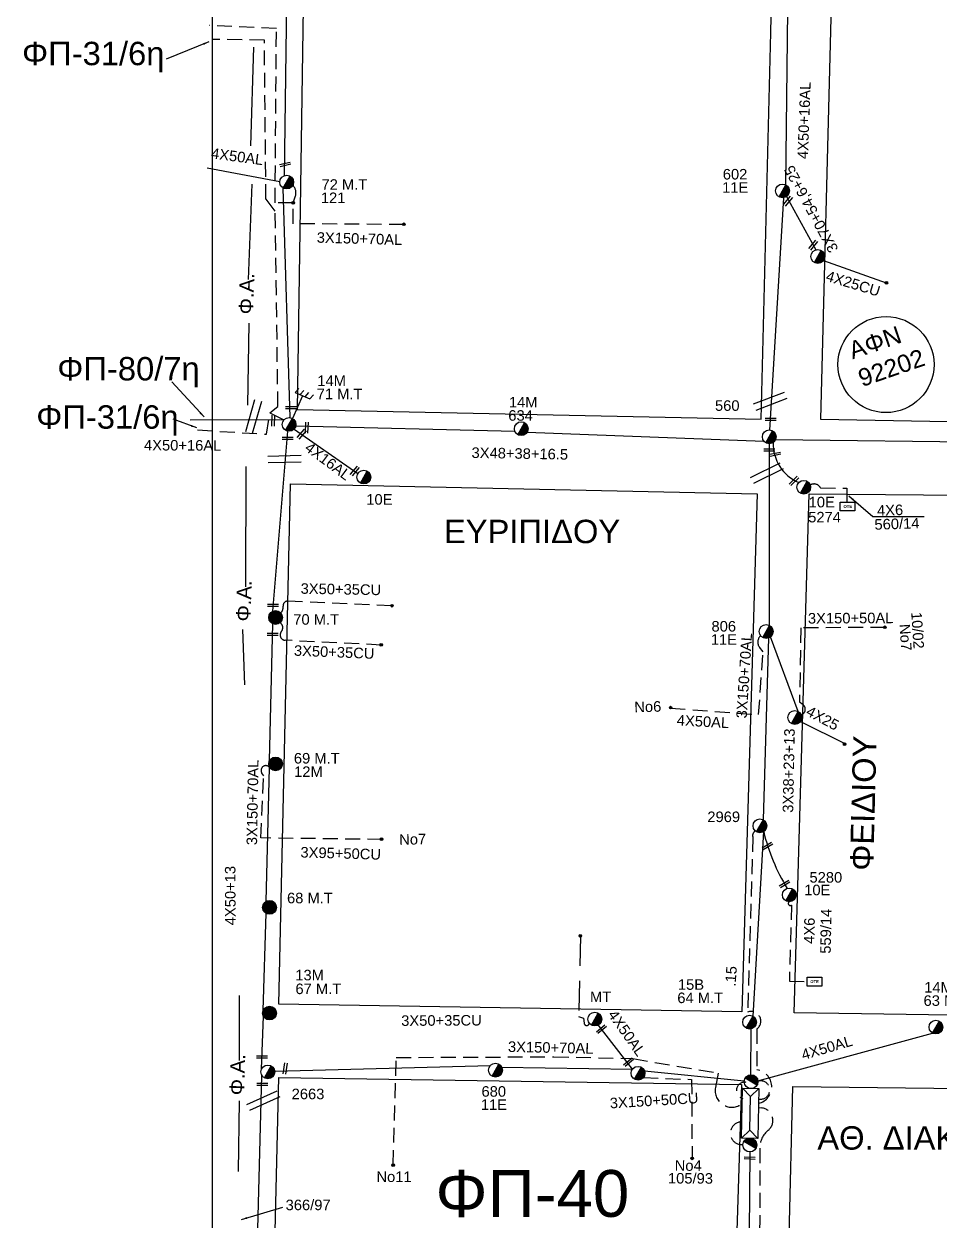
# Model space of a CAD drawing. Header units: millimetres. Extents: x 898 to 3196, y 765 to 1779.
# Drawn here: x 907.5 to 1064.1, y 1341.4 to 1546 of the extents above; entities that cross this region are included whole.
import ezdxf
from ezdxf.enums import TextEntityAlignment as Align

# ---------------------------------------------------------------- set-up
doc = ezdxf.new("R2010")
doc.units = ezdxf.units.MM
doc.linetypes.add('DASHED', pattern=[19.05, 12.7, -6.35])
doc.linetypes.add('DASHEDX2', pattern=[38.1, 25.4, -12.7])
for name, color, linetype in [('Pillar OTE', 7, 'Continuous'), ('Άγνωστα', 7, 'Continuous'), ('Γέφυρες Εναερίου Δικτύου', 7, 'DASHED'), ('Γείωση', 7, 'Continuous'), ('Γυμνά εναέρια ΧΤ (3Φ)   3x50+35CU', 7, 'Continuous'), ('Γυμνά εναέρια ΧΤ (3Φ)   4x16AL', 7, 'Continuous'), ('Γυμνά εναέρια ΧΤ (3Φ)   4x50AL', 7, 'Continuous'), ('Γυμνά εναέρια ΧΤ και ΦΟΠ (3Φ)   4x50+16AL', 7, 'Continuous'), ('Εναέρια παροχή ΧΤ 4x25', 7, 'SYN_LINE'), ('Επιγραφές - Σχήματα', 7, 'Continuous'), ('Καλώδια ΧΤ   3x150+50AL', 7, 'DASHED'), ('Καλώδια ΧΤ   3x150+50CU', 7, 'DASHED'), ('Καλώδια ΧΤ   3x150+70AL', 7, 'DASHED'), ('Καλώδια ΧΤ   3x38+23+13', 7, 'Continuous'), ('Καλώδια ΧΤ   3x48+38+16.5', 7, 'DASHED'), ('Καλώδια ΧΤ   3x95+50CU', 7, 'DASHED'), ('Καλώδια ΧΤ   4x25CU', 7, 'DASHED'), ('Καλώδια ΧΤ   4x50+13', 7, 'SYN_LINE'), ('Καλώδια ΧΤ   4x50AL+13CU', 7, 'SYN_LINE'), ('Μηχανική τομή', 7, 'Continuous'), ('Στύλος Ξύλινος', 7, 'Continuous'), ('Στύλος Ξύλινος @ 1', 7, 'Continuous'), ('Στύλος ΦΜ', 7, 'Continuous'), ('Στύλος ΦΜ @ 1', 7, 'Continuous'), ('Συνδέσεις', 7, 'Continuous'), ('Συνεστραμμένα ΧΤ   3x70+54.6+25AL', 7, 'SYN_LINE'), ('Τομή', 7, 'Continuous'), ('Υποσταθμός εναέριος 2 στύλων', 7, 'Continuous'), ('Υποσταθμός πόλεως', 7, 'Continuous'), ('Υπόβαθρο ΔΕΗ', 7, 'Continuous'), ('Υπόγεια Καλώδια Δικτύου ΧΤ   .15', 7, 'DASHED'), ('Υπόγεια καλώδια Παροχών ΧΤ   4x6', 7, 'DASHED')]:
    doc.layers.add(name, color=color, linetype=linetype)
doc.styles.add('ar', font='arial.ttf')
doc.styles.get("Standard").update_dxf_attribs({"font": 'arial.ttf'})
doc.linetypes.add('SYN_LINE', pattern='A,0.5,-0.0001,["/\\/\\/\\/",Standard,S=0.1,R=0,X=0,Y=-0.05],-0.25', length=0.7501)
doc.dimstyles.new('ISO-25', dxfattribs={"dimtxt": 2.5, "dimasz": 2.5, "dimexe": 1.25, "dimexo": 0.625, "dimtad": 1, "dimtxsty": 'Standard', "dimcen": 2.5, "dimadec": 0, "dimazin": 0, "dimtfac": 1, "dimtmove": 0, "dimatfit": 3, "dimfxl": 1, "dimarcsym": 0})

# ---------------------------------------------------------------- blocks, each defined once
blk = doc.blocks.new('ΥΠΟΣΤΑΘΜΟΣ ΕΝΑΕΡΙΟΣ ΕΠΙ 2 ΣΤΥΛΩΝ')
at = {"layer": 'Υποσταθμός εναέριος 2 στύλων', "linetype": 'Continuous'}
for points in [[(-11.97, -2.11, 0.574793), (-8.45, -0.07, 0.268822), (-9.64, 1.98)], [(9.68, -2.15, 0.574793), (13.19, -0.1, 0.268822), (12.01, 1.95)]]:
    blk.add_hatch(color=256, dxfattribs=at).paths.add_polyline_path(points)
for p, q in [((-11.97, -2.11), (-9.64, 1.98)), ((9.68, -2.15), (12.01, 1.95))]:
    blk.add_line(p, q, dxfattribs=at)
for centre in [(-10.81, -0.07), (10.84, -0.1)]:
    blk.add_circle(centre, 2.36, dxfattribs=at)
at = {"layer": 'Υποσταθμός πόλεως', "linetype": 'Continuous', "ltscale": 40}
blk.add_lwpolyline([(-8.57, 2.82), (8.57, 2.82), (8.57, -2.82), (-8.57, -2.82)], close=True, dxfattribs=at)
for points in [[(-5.75, 0), (-8.57, 2.82)], [(-8.57, -2.82), (-5.75, 0)], [(-5.75, 0), (5.75, 0)], [(5.75, 0), (8.57, 2.82)], [(8.57, -2.82), (5.75, 0)]]:
    blk.add_lwpolyline(points, dxfattribs=at)
at = {"layer": 'Υποσταθμός εναέριος 2 στύλων', "ltscale": 40, "flags": 1}
for tag, p in [('ΜΕΤΑΣΧΗΜΑΤΙΣΜΟΣ', (14.09, 2.51)), ('ΙΣΧΥΣ', (14.07, -0.28)), ('ΑΡΙΘΜΟΣ', (14.19, -3))]:
    blk.add_attdef(tag, p, '', height=1.8, dxfattribs=at)
blk = doc.blocks.new('ΥΠΑΡΧΩΝ ΤΣΙΜΕΝΤΕΝΙΟΣ ΣΤΥΛΟΣ')
at = {"layer": 'Στύλος ΦΜ'}
blk.add_hatch(color=7, dxfattribs=at).paths.add_polyline_path([(-1.29, -2.28, 0.574793), (2.62, 0, 0.268822), (1.3, 2.27)])
at = {"layer": 'Στύλος ΦΜ', "color": 7}
blk.add_line((-1.29, -2.28), (1.3, 2.27), dxfattribs=at)
blk.add_circle((0, 0), 2.62, dxfattribs=at)
at = {"layer": 'Στύλος ΦΜ', "flags": 4}
for tag, p in [('ΑΡΙΘΜΟΣ', (-4.68, 8.05)), ('ΤΥΠΟΣ', (-4.91, 3.03))]:
    blk.add_attdef(tag, p, '', height=4, dxfattribs=at)
blk = doc.blocks.new('ΥΠΑΡΧΩΝ ΞΥΛΙΝΟΣ ΣΤΥΛΟΣ')
at = {"layer": 'Στύλος Ξύλινος'}
h = blk.add_hatch(color=7, dxfattribs=at)
h.paths.add_polyline_path([(-2.62, 0, 0.270008), (-1.29, -2.28), (1.3, 2.27, 0.576266)])
h.paths.add_polyline_path([(-1.29, -2.28, 0.574793), (2.62, 0, 0.268822), (1.3, 2.27)])
at = {"layer": 'Στύλος Ξύλινος', "color": 7}
blk.add_line((-1.29, -2.28), (1.3, 2.27), dxfattribs=at)
blk.add_circle((0, 0), 2.62, dxfattribs=at)
at = {"layer": 'Στύλος Ξύλινος', "flags": 4}
for tag, p in [('ΑΡΙΘΜΟΣ', (-4.91, 8.6)), ('ΤΥΠΟΣ', (-4.85, 3.39))]:
    blk.add_attdef(tag, p, '', height=4, dxfattribs=at)
blk = doc.blocks.new('ΤΟΜΗ')
at = {"layer": 'Τομή', "ltscale": 40}
for p, q in [((-5.68, 0), (5.68, 0)), ((5.68, -2.33), (-5.68, -2.33))]:
    blk.add_line(p, q, dxfattribs=at)
blk = doc.blocks.new('A$C76D1674A')
at = {"layer": 'Τομή', "xscale": 0.5, "yscale": 0.5, "zscale": 0.5}
blk.add_blockref('ΤΟΜΗ', (2.84, 1.17), dxfattribs=at)
blk = doc.blocks.new('ΓΕΙΩΣΗ')
at = {"layer": 'Γείωση', "ltscale": 40}
for p, q in [((-2.34, 11.45), (-3, 9.45)), ((-0.34, 11.45), (-1, 9.45)), ((0, 9.45), (0, 0)), ((1.66, 11.45), (1, 9.45)), ((3.66, 11.45), (3, 9.45))]:
    blk.add_line(p, q, dxfattribs=at)
blk.add_lwpolyline([(-3, 9.45), (3, 9.45)], dxfattribs=at)
blk = doc.blocks.new('_ΣΥΝΔΕΣΗ')
at = {"layer": 'Συνδέσεις', "linetype": 'SYN_LINE', "ltscale": 40}
blk.add_hatch(color=256, dxfattribs=at).paths.add_polyline_path([(0.5, -0.01, 1), (-0.5, -0.01, 1)])
at = {"layer": 'Συνδέσεις'}
blk.add_circle((0, -0.01), 0.5, dxfattribs=at)
blk = doc.blocks.new('ΜΗΧΑΝΙΚΗ ΤΟΜΗ')
at = {"layer": 'Μηχανική τομή', "ltscale": 40}
for p, q in [((-1.89, 0.78), (1.89, 0.78)), ((1.89, 0), (-1.89, 0))]:
    blk.add_line(p, q, dxfattribs=at)
blk = doc.blocks.new('PILLAR ΟΤΕ')
at = {"layer": 'Pillar OTE', "ltscale": 40}
blk.add_lwpolyline([(-3.31, 2.02), (3.39, 2.02), (3.39, -1.99), (-3.31, -1.99)], close=True, dxfattribs=at)
at = {"layer": 'Pillar OTE', "insert": (-1.81, 0.71), "char_height": 1.3575, "width": 109.961, "attachment_point": 1}
blk.add_mtext('{\\fArial|b1|i0|c161|p34;OTE}', dxfattribs=at)

msp = doc.modelspace()

# ---------------------------------------------------------------- linework, layer by layer
at = {"layer": 'Άγνωστα'}
msp.add_circle((1054.87, 1487.8), 8.21, dxfattribs=at)
at = {"layer": 'Γέφυρες Εναερίου Δικτύου', "color": 173, "ltscale": 0.2}
for points in [[(949.54, 1479.56), (950.94, 1480.64), (950.46, 1514.04), (948.89, 1516.1), (948.62, 1543.25), (939.68, 1543.39)], [(937.21, 1476.62), (948.96, 1475.9), (949.54, 1479.56), (951.94, 1478.34)]]:
    msp.add_lwpolyline(points, dxfattribs=at)
at = {"layer": 'Γυμνά εναέρια ΧΤ (3Φ)   3x50+35CU', "color": 2, "linetype": 'DASHED', "ltscale": 0.2}
for points in [[(970.38, 1446.58), (952.63, 1447.36, 0.452999), (951.82, 1446.51, -0.205063), (951.43, 1445.32, 6.165621)], [(968.6, 1439.85), (952.19, 1440.66, -0.618075), (951.53, 1442.17, 0.447757), (951.3, 1443.68, -1.748584)]]:
    msp.add_lwpolyline(points, format="xyb", dxfattribs=at)
at = {"layer": 'Γυμνά εναέρια ΧΤ (3Φ)   3x50+35CU', "color": 2, "linetype": 'Continuous'}
for points in [[(950.38, 1366.98), (987.29, 1368)], [(989.17, 1367.71), (1011.54, 1367.36)], [(1013.57, 1367.08), (1030.63, 1365.36)]]:
    msp.add_lwpolyline(points, dxfattribs=at)
at = {"layer": 'Γυμνά εναέρια ΧΤ (3Φ)   4x16AL', "color": 173}
msp.add_lwpolyline([(953.71, 1476.78), (964.61, 1469.19)], dxfattribs=at)
at = {"layer": 'Γυμνά εναέρια ΧΤ (3Φ)   4x50AL', "color": 30, "linetype": 'Continuous'}
msp.add_lwpolyline([(938.83, 1521.45), (951.25, 1519.1)], dxfattribs=at)
at = {"layer": 'Γυμνά εναέρια ΧΤ (3Φ)   4x50AL', "color": 6, "linetype": 'DASHED', "ltscale": 0.2}
msp.add_lwpolyline([(1018.03, 1429.05), (1033.1, 1427.96)], dxfattribs=at)
at = {"layer": 'Γυμνά εναέρια ΧΤ (3Φ)   4x50AL', "color": 2, "linetype": 'DASHEDX2', "ltscale": 0.2}
msp.add_lwpolyline([(1002.65, 1390.07), (1002.32, 1376.37), (1003.19, 1376.08), (1003.28, 1375.19, 0.96613), (1004.13, 1375.25, 1.815442)], format="xyb", dxfattribs=at)
at = {"layer": 'Γυμνά εναέρια ΧΤ (3Φ)   4x50AL', "color": 2, "linetype": 'Continuous'}
msp.add_lwpolyline([(1011.54, 1367.36), (1005.69, 1374.9)], dxfattribs=at)
at = {"layer": 'Γυμνά εναέρια ΧΤ (3Φ)   4x50AL', "color": 6, "linetype": 'Continuous'}
msp.add_lwpolyline([(1032.97, 1365.37), (1062.82, 1373.52)], dxfattribs=at)
at = {"layer": 'Γυμνά εναέρια ΧΤ και ΦΟΠ (3Φ)   4x50+16AL', "color": 2, "linetype": 'Continuous'}
for points in [[(1037.77, 1518.52), (1038.19, 1558.4)], [(1034.99, 1476.61), (1037.38, 1516.33)]]:
    msp.add_lwpolyline(points, dxfattribs=at)
at = {"layer": 'Εναέρια παροχή ΧΤ 4x25', "color": 6, "ltscale": 15}
msp.add_lwpolyline([(1039.87, 1428.49), (1035.14, 1441.26)], dxfattribs=at)
at = {"layer": 'Εναέρια παροχή ΧΤ 4x25', "color": 6, "ltscale": 10}
msp.add_lwpolyline([(1040.23, 1426.77), (1047.95, 1422.95)], dxfattribs=at)
at = {"layer": 'Επιγραφές - Σχήματα', "color": 85, "linetype": 'Continuous'}
for p, q in [((946.74, 1542.05), (946.25, 1525.21)), ((946.49, 1518.66), (945.84, 1502.32)), ((945.97, 1494.86), (945.71, 1480.87)), ((945.45, 1470.37), (945.38, 1449.82)), ((944.87, 1442.49), (945.23, 1433.03)), ((944.31, 1379.95), (944.28, 1368.82)), ((944.28, 1361.95), (944.11, 1349.84))]:
    msp.add_line(p, q, dxfattribs=at)
at = {"layer": 'Επιγραφές - Σχήματα'}
msp.add_lwpolyline([(939.73, 1767.32), (2955.99, 1767.32), (2955.99, 771.15), (939.73, 771.15)], close=True, dxfattribs=at)
at = {"layer": 'Επιγραφές - Σχήματα', "color": 2, "linetype": 'DASHED', "ltscale": 0.2}
msp.add_arc((1030.7, 1363.71), 1.4, 79.0378, 257.4218, dxfattribs=at)
at = {"layer": 'Επιγραφές - Σχήματα', "color": 6, "linetype": 'DASHED', "ltscale": 0.2}
msp.add_arc((1033.45, 1363.79), 1.56, 253.0503, 126.1653, dxfattribs=at)
at = {"layer": 'Καλώδια ΧΤ   3x150+50AL', "color": 6, "ltscale": 0.2}
msp.add_lwpolyline([(1054.75, 1442.88), (1040.29, 1442.79), (1040.09, 1430.14), (1040.69, 1429.68, -0.606346), (1040.37, 1427.93, -2.981823)], format="xyb", dxfattribs=at)
at = {"layer": 'Καλώδια ΧΤ   3x150+50CU', "color": 2, "ltscale": 0.2}
msp.add_lwpolyline([(1013.39, 1365.9), (1021.64, 1365.59), (1021.73, 1352.02)], dxfattribs=at)
at = {"layer": 'Καλώδια ΧΤ   3x150+70AL', "color": 30, "ltscale": 0.2}
msp.add_lwpolyline([(953.51, 1515.43), (950.45, 1515.46), (950.67, 1545.26), (939.17, 1545.78)], dxfattribs=at)
msp.add_lwpolyline([(972.46, 1511.75), (953.55, 1511.87), (953.51, 1515.43), (953.9, 1516.5, 0.288037), (953.48, 1518.47, -2.371605)], format="xyb", dxfattribs=at)
at = {"layer": 'Καλώδια ΧΤ   3x150+70AL', "color": 6, "ltscale": 0.2}
msp.add_lwpolyline([(1033.1, 1427.96), (1033.86, 1438.68), (1033.25, 1439.48, -0.395225), (1033.44, 1441.46, -0.375565)], format="xyb", dxfattribs=at)
at = {"layer": 'Καλώδια ΧΤ   3x150+70AL', "color": 2, "ltscale": 0.2}
msp.add_lwpolyline([(948.03, 1406.88), (948.51, 1417.48), (948.19, 1417.96, -0.946744), (949.51, 1418.94, -20.578133)], format="xyb", dxfattribs=at)
at = {"layer": 'Καλώδια ΧΤ   3x150+70AL', "color": 85, "ltscale": 0.2}
msp.add_lwpolyline([(970.64, 1350.98), (971.17, 1369.34), (998.09, 1369.47), (1011.62, 1369.15), (1026.19, 1366.68), (1025.72, 1364.21, 0.695058), (1030.28, 1361.46, 2.846612)], format="xyb", dxfattribs=at)
at = {"layer": 'Καλώδια ΧΤ   3x150+70AL', "color": 27, "ltscale": 0.2}
msp.add_lwpolyline([(1033.08, 1360.78), (1033.63, 1360.72, -0.663983), (1034.75, 1356.92, 0.2264), (1033.29, 1353.83), (1033.33, 1341.97), (1032.79, 1327.17), (1031.5, 1289.52), (1029.79, 1277.74), (1030.5, 1277.12, -0.623382), (1029.97, 1275.12, -2.970858)], format="xyb", dxfattribs=at)
at = {"layer": 'Καλώδια ΧΤ   3x38+23+13', "color": 6, "linetype": 'Continuous'}
for points in [[(1034.97, 1443.19), (1034.94, 1474.26)], [(1033.91, 1409.96), (1034.85, 1441.09)], [(1032.14, 1376.41), (1033.96, 1407.95)], [(1031.74, 1366.38), (1031.8, 1374.24)]]:
    msp.add_lwpolyline(points, dxfattribs=at)
at = {"layer": 'Καλώδια ΧΤ   3x38+23+13', "color": 1, "linetype": 'Continuous'}
msp.add_lwpolyline([(1031.6, 1353.21), (1031.48, 1339.35)], dxfattribs=at)
at = {"layer": 'Καλώδια ΧΤ   3x38+23+13', "color": 1, "linetype": 'DASHED', "ltscale": 0.2}
msp.add_arc((1030.2, 1356.39), 1.94, 89.3008, 276.4329, dxfattribs=at)
at = {"layer": 'Καλώδια ΧΤ   3x48+38+16.5', "color": 173, "linetype": 'Continuous'}
for points in [[(953.99, 1477.35), (991.43, 1476.41)], [(993.55, 1476.26), (1034, 1474.69)], [(1036, 1474.97), (1073.43, 1474.54)]]:
    msp.add_lwpolyline(points, dxfattribs=at)
at = {"layer": 'Καλώδια ΧΤ   3x95+50CU', "color": 2, "ltscale": 0.2}
msp.add_lwpolyline([(968.79, 1406.61), (948.03, 1406.88)], dxfattribs=at)
at = {"layer": 'Καλώδια ΧΤ   4x25CU', "color": 2, "linetype": 'SYN_LINE', "ltscale": 15}
msp.add_lwpolyline([(1044.19, 1505.62), (1054.88, 1501.8)], dxfattribs=at)
at = {"layer": 'Καλώδια ΧΤ   4x50+13', "color": 30, "linetype": 'Continuous'}
for points in [[(952.07, 1520.12), (952.51, 1554.14)], [(953.01, 1478.73), (951.84, 1517.98)]]:
    msp.add_lwpolyline(points, dxfattribs=at)
at = {"layer": 'Καλώδια ΧΤ   4x50+13', "color": 6, "linetype": 'Continuous'}
msp.add_lwpolyline([(951.94, 1478.34), (935.96, 1478.28)], dxfattribs=at)
at = {"layer": 'Καλώδια ΧΤ   4x50+13', "color": 2, "linetype": 'Continuous'}
for points in [[(950.09, 1445.66), (952.61, 1476.41)], [(949.52, 1420.13), (950.06, 1443.49)], [(948.91, 1396.03), (949.51, 1418.94)], [(948.39, 1377.35), (948.91, 1393.99)], [(948.13, 1367.35), (948.44, 1376.43)]]:
    msp.add_lwpolyline(points, dxfattribs=at)
at = {"layer": 'Καλώδια ΧΤ   4x50+13', "color": 85, "linetype": 'Continuous'}
msp.add_lwpolyline([(947.52, 1340.01), (948.2, 1366.26)], dxfattribs=at)
at = {"layer": 'Συνεστραμμένα ΧΤ   3x70+54.6+25AL', "color": 2, "ltscale": 10}
msp.add_lwpolyline([(1037.86, 1516.53), (1042.87, 1507.41)], dxfattribs=at)
msp.add_arc((1042.86, 1474.31), 7.29, 178.8464, 246.4485, dxfattribs=at)
at = {"layer": 'Συνεστραμμένα ΧΤ   3x70+54.6+25AL', "color": 6, "linetype": 'SYN_LINE', "ltscale": 8}
msp.add_arc((1065.26, 1415.3), 32.15, 193.2212, 212.0045, dxfattribs=at)
at = {"layer": 'Υπόβαθρο ΔΕΗ'}
for points in [[(957.37, 1682.5), (955.41, 1560.37), (954.24, 1480.1), (1033.52, 1478.46), (1035.19, 1544.56), (1036.91, 1623.52), (957.37, 1682.5)], [(1047.21, 1615.74), (1043.68, 1478.48), (1127.7, 1476.91), (1163.53, 1521.3), (1080.48, 1588.98), (1047.21, 1615.74)], [(1052.63, 1461.83), (1061.37, 1461.83)]]:
    msp.add_lwpolyline(points, dxfattribs=at)
for points in [[(953.09, 1467.41), (1032.82, 1465.72), (1030.22, 1377.14), (951.11, 1378.46)], [(1041.71, 1465.72), (1126.45, 1464.97), (1123.43, 1375.7), (1039.19, 1376.96)], [(951.11, 1365.91), (1030.19, 1364.7), (1027.4, 1277.14), (949.06, 1279.86)], [(1038.94, 1364.36), (1135.28, 1363.23), (1125.95, 1316.5), (1099.85, 1258.03), (1037.05, 1287.77)]]:
    msp.add_lwpolyline(points, close=True, dxfattribs=at)
at = {"layer": 'Υπόγεια Καλώδια Δικτύου ΧΤ   .15', "color": 6, "ltscale": 0.2}
msp.add_lwpolyline([(1032.54, 1408.05, 0.360788), (1032.1, 1407.04), (1031.22, 1377.11, -0.873368), (1032.8, 1374.23), (1032.8, 1367.25, -0.829422), (1033.09, 1361.5)], format="xyb", dxfattribs=at)
at = {"layer": 'Υπόγεια καλώδια Παροχών ΧΤ   4x6', "color": 2, "linetype": 'DASHED', "ltscale": 0.2}
msp.add_lwpolyline([(1041.92, 1467.2, -0.441778), (1043.67, 1466.71), (1048.17, 1466.67), (1048.15, 1464.32)], format="xyb", dxfattribs=at)
at = {"layer": 'Υπόγεια καλώδια Παροχών ΧΤ   4x6', "color": 6, "linetype": 'DASHED', "ltscale": 0.2}
msp.add_lwpolyline([(1038.27, 1395.95, 0.916029), (1038.72, 1395.39), (1038.35, 1382.39), (1041.29, 1382.31)], format="xyb", dxfattribs=at)

# ---------------------------------------------------------------- block references
at = {"layer": 'Pillar OTE', "xscale": 0.375, "yscale": 0.375, "zscale": 0.375}
for p in [(1048.28, 1463.54), (1042.61, 1382.3)]:
    msp.add_blockref('PILLAR ΟΤΕ', p, dxfattribs=at)
at = {"layer": 'Γυμνά εναέρια ΧΤ και ΦΟΠ (3Φ)   4x50+16AL', "color": 2, "linetype": 'Continuous', "xscale": 0.45, "yscale": 0.45, "zscale": 0.45, "rotation": 336.2325493026901}
msp.add_blockref('ΓΕΙΩΣΗ', (953.42, 1478.59), dxfattribs=at)
at = {"layer": 'Καλώδια ΧΤ   4x50+13', "color": 30, "linetype": 'Continuous', "lineweight": 50}
for p, rotation in [((946.56, 1476.02), 74.23582338142967), ((949.25, 1471), 1.305614602687328)]:
    msp.add_blockref('A$C76D1674A', p, dxfattribs=dict(at, rotation=rotation))
at = {"layer": 'Καλώδια ΧΤ   4x50+13', "color": 85, "linetype": 'Continuous', "lineweight": 50, "rotation": 24.4361430944501}
msp.add_blockref('A$C76D1674A', (946.09, 1360.25), dxfattribs=at)
at = {"layer": 'Καλώδια ΧΤ   4x50AL+13CU', "color": 30, "linetype": 'Continuous', "lineweight": 50}
for p, rotation in [((1032.64, 1479.97), 21.02081378211631), ((1032.22, 1467.44), 26.50448840763907)]:
    msp.add_blockref('A$C76D1674A', p, dxfattribs=dict(at, rotation=rotation))
at = {"layer": 'Μηχανική τομή'}
for p, xscale, yscale, zscale, rotation in [((952.22, 1521.82), 0.5000000000000858, 0.5000000000000858, 0.5000000000000858, 13.40441795368909), ((1038.26, 1515.62), 0.5000000000001128, 0.5000000000001128, 0.5000000000001128, 50.16004971257251), ((1042.56, 1508.1), 0.5000000000001128, 0.5000000000001128, 0.5000000000001128, 50.16004971257251), ((953.15, 1480.25), 0.5000000000000578, 0.5000000000000578, 0.5000000000000578, 359.9699205907677), ((950.32, 1478.22), 0.5000000000000598, 0.5000000000000598, 0.5000000000000598, 87.92417521740242), ((956.05, 1477), 0.5000000000000598, 0.5000000000000598, 0.5000000000000598, 87.92417521740242), ((1035.16, 1478.23), 0.5000000000000578, 0.5000000000000578, 0.5000000000000578, 359.9699205907677), ((955.13, 1475.77), 0.5000000000000614, 0.5000000000000614, 0.5000000000000614, 48.9374727865882), ((952.59, 1475), 0.5000000000000578, 0.5000000000000578, 0.5000000000000578, 359.9699205907677), ((1034.93, 1472.99), 0.5000000000000578, 0.5000000000000578, 0.5000000000000578, 359.9699205907677), ((1035.99, 1472.27), 0.5000000000000577, 0.5000000000000577, 0.5000000000000577, 11.52437707747319), ((964.22, 1469.48), 0.5000000000000614, 0.5000000000000614, 0.5000000000000614, 48.9374727865882), ((1039.28, 1467.78), 0.5000000000000576, 0.5000000000000576, 0.5000000000000576, 45.34133008148542), ((950.08, 1446.43), 0.5000000000000578, 0.5000000000000578, 0.5000000000000578, 359.9699205907677), ((950.02, 1441.51), 0.5000000000000578, 0.5000000000000578, 0.5000000000000578, 359.9699205907677), ((1034.69, 1405.34), 0.5000000000000577, 0.5000000000000577, 0.5000000000000577, 31.04715685000234), ((1037.64, 1398.84), 0.5000000000000576, 0.5000000000000576, 0.5000000000000576, 31.04715685000234), ((1006.1, 1374.33), 0.499999999999879, 0.499999999999879, 0.499999999999879, 219.2283069310438), ((948.23, 1369.23), 0.5000000000000578, 0.5000000000000578, 0.5000000000000578, 359.9699205907677), ((1010.75, 1368.69), 0.499999999999879, 0.499999999999879, 0.499999999999879, 219.2283069310438), ((951.99, 1367.5), 0.4999999999998687, 0.4999999999998687, 0.4999999999998687, 261.4976903432283), ((948.28, 1364.55), 0.5000000000000578, 0.5000000000000578, 0.5000000000000578, 359.9699205907677), ((1031.58, 1352.35), 0.4999999999998367, 0.4999999999998367, 0.4999999999998367, 177.700980635874)]:
    msp.add_blockref('ΜΗΧΑΝΙΚΗ ΤΟΜΗ', p, dxfattribs=dict(at, xscale=xscale, yscale=yscale, zscale=zscale, rotation=rotation))
at = {"layer": 'Στύλος Ξύλινος @ 1', "ltscale": 40}
ref = msp.add_blockref('ΥΠΑΡΧΩΝ ΞΥΛΙΝΟΣ ΣΤΥΛΟΣ', (950.53, 1444.57), dxfattribs=dict(at, xscale=0.4499999999998181, yscale=0.4499999999998181, zscale=0.4499999999998181))
ref.add_attrib('ΤΥΠΟΣ', '70 M.T', (953.56, 1443.33), dxfattribs={"layer": 'Στύλος Ξύλινος', "height": 1.8, "flags": 4})
ref = msp.add_blockref('ΥΠΑΡΧΩΝ ΞΥΛΙΝΟΣ ΣΤΥΛΟΣ', (950.53, 1419.53), dxfattribs=dict(at, xscale=0.4499999999998181, yscale=0.4499999999998181, zscale=0.4499999999998181))
ref.add_attrib('ΤΥΠΟΣ', '12M', (953.7, 1417.3), dxfattribs={"layer": 'Στύλος Ξύλινος', "height": 1.8, "flags": 4})
ref.add_attrib('ΑΡΙΘΜΟΣ', '69 M.T', (953.66, 1419.6), dxfattribs={"layer": 'Στύλος Ξύλινος', "height": 1.8, "flags": 4})
ref = msp.add_blockref('ΥΠΑΡΧΩΝ ΞΥΛΙΝΟΣ ΣΤΥΛΟΣ', (949.5, 1395.01), dxfattribs=dict(at, xscale=0.4499999999998181, yscale=0.4499999999998181, zscale=0.4499999999998181))
ref.add_attrib('ΤΥΠΟΣ', '68 M.T', (952.49, 1395.71), dxfattribs={"layer": 'Στύλος Ξύλινος', "height": 1.8, "flags": 4})
ref = msp.add_blockref('ΥΠΑΡΧΩΝ ΞΥΛΙΝΟΣ ΣΤΥΛΟΣ', (949.5, 1376.94), dxfattribs=dict(at, xscale=0.4499999999998181, yscale=0.4499999999998181, zscale=0.4499999999998181))
ref.add_attrib('ΤΥΠΟΣ', '67 M.T', (953.93, 1380.18), dxfattribs={"layer": 'Στύλος Ξύλινος', "height": 1.8, "flags": 4})
ref.add_attrib('ΑΡΙΘΜΟΣ', '13M', (953.9, 1382.53), dxfattribs={"layer": 'Στύλος Ξύλινος', "height": 1.8, "flags": 4})
at = {"layer": 'Στύλος ΦΜ @ 1', "ltscale": 40}
ref = msp.add_blockref('ΥΠΑΡΧΩΝ ΤΣΙΜΕΝΤΕΝΙΟΣ ΣΤΥΛΟΣ', (1037.18, 1517.49), dxfattribs=dict(at, xscale=0.4499999999998181, yscale=0.4499999999998181, zscale=0.4499999999998181))
ref.add_attrib('ΤΥΠΟΣ', '11E', (1026.86, 1517.18), dxfattribs={"layer": 'Στύλος ΦΜ', "height": 1.8, "flags": 4})
ref.add_attrib('ΑΡΙΘΜΟΣ', '602', (1026.97, 1519.44), dxfattribs={"layer": 'Στύλος ΦΜ', "height": 1.8, "flags": 4})
ref = msp.add_blockref('ΥΠΑΡΧΩΝ ΤΣΙΜΕΝΤΕΝΙΟΣ ΣΤΥΛΟΣ', (952.43, 1519), dxfattribs=dict(at, xscale=0.4499999999998181, yscale=0.4499999999998181, zscale=0.4499999999998181))
ref.add_attrib('ΤΥΠΟΣ', '121', (958.27, 1515.41), dxfattribs={"layer": 'Στύλος ΦΜ', "height": 1.8, "flags": 4})
ref.add_attrib('ΑΡΙΘΜΟΣ', '72 M.T', (958.38, 1517.68), dxfattribs={"layer": 'Στύλος ΦΜ', "height": 1.8, "flags": 4})
at = {"layer": 'Στύλος ΦΜ @ 1', "ltscale": 40, "xscale": 0.4499999999998181, "yscale": 0.4499999999998181, "zscale": 0.4499999999998181}
for p in [(1043.21, 1506.28), (1039.29, 1427.47), (1012.48, 1366.64)]:
    msp.add_blockref('ΥΠΑΡΧΩΝ ΤΣΙΜΕΝΤΕΝΙΟΣ ΣΤΥΛΟΣ', p, dxfattribs=at)
at = {"layer": 'Στύλος ΦΜ @ 1', "ltscale": 40}
ref = msp.add_blockref('ΥΠΑΡΧΩΝ ΤΣΙΜΕΝΤΕΝΙΟΣ ΣΤΥΛΟΣ', (952.83, 1477.57), dxfattribs=dict(at, xscale=0.4499999999998181, yscale=0.4499999999998181, zscale=0.4499999999998181))
ref.add_attrib('ΤΥΠΟΣ', '71 M.T', (957.56, 1481.88), dxfattribs={"layer": 'Στύλος ΦΜ', "height": 1.8, "flags": 4})
ref.add_attrib('ΑΡΙΘΜΟΣ', '14M', (957.67, 1484.14), dxfattribs={"layer": 'Στύλος ΦΜ', "height": 1.8, "flags": 4})
at = {"layer": 'Στύλος ΦΜ @ 1', "ltscale": 40, "xscale": 0.4499999999998181, "yscale": 0.4499999999998181, "zscale": 0.4499999999998181}
msp.add_blockref('ΥΠΑΡΧΩΝ ΤΣΙΜΕΝΤΕΝΙΟΣ ΣΤΥΛΟΣ', (992.52, 1476.84), dxfattribs=at).add_auto_attribs({'ΤΥΠΟΣ': '634', 'ΑΡΙΘΜΟΣ': '14M'})
at = {"layer": 'Στύλος ΦΜ @ 1', "ltscale": 40}
ref = msp.add_blockref('ΥΠΑΡΧΩΝ ΤΣΙΜΕΝΤΕΝΙΟΣ ΣΤΥΛΟΣ', (1034.91, 1475.44), dxfattribs=dict(at, xscale=0.4499999999998181, yscale=0.4499999999998181, zscale=0.4499999999998181))
ref.add_attrib('ΤΥΠΟΣ', '560', (1025.64, 1479.89), dxfattribs={"layer": 'Στύλος ΦΜ', "height": 1.8, "flags": 4})
ref = msp.add_blockref('ΥΠΑΡΧΩΝ ΤΣΙΜΕΝΤΕΝΙΟΣ ΣΤΥΛΟΣ', (965.61, 1468.57), dxfattribs=dict(at, xscale=0.4499999999998181, yscale=0.4499999999998181, zscale=0.4499999999998181))
ref.add_attrib('ΤΥΠΟΣ', '10E', (966.04, 1463.85), dxfattribs={"layer": 'Στύλος ΦΜ', "height": 1.8, "flags": 4})
ref = msp.add_blockref('ΥΠΑΡΧΩΝ ΤΣΙΜΕΝΤΕΝΙΟΣ ΣΤΥΛΟΣ', (1040.81, 1466.82), dxfattribs=dict(at, xscale=0.4499999999998181, yscale=0.4499999999998181, zscale=0.4499999999998181))
ref.add_attrib('ΤΥΠΟΣ', '10Ε', (1041.65, 1463.39), dxfattribs={"layer": 'Στύλος ΦΜ', "height": 1.8, "flags": 4})
ref.add_attrib('ΑΡΙΘΜΟΣ', '5274', (1041.57, 1460.82), dxfattribs={"layer": 'Στύλος ΦΜ', "height": 1.8, "flags": 4})
ref = msp.add_blockref('ΥΠΑΡΧΩΝ ΤΣΙΜΕΝΤΕΝΙΟΣ ΣΤΥΛΟΣ', (1034.38, 1442.17), dxfattribs=dict(at, xscale=0.4499999999998181, yscale=0.4499999999998181, zscale=0.4499999999998181))
ref.add_attrib('ΤΥΠΟΣ', '11E', (1024.93, 1439.89), dxfattribs={"layer": 'Στύλος ΦΜ', "height": 1.8, "flags": 4})
ref.add_attrib('ΑΡΙΘΜΟΣ', '806', (1025.04, 1442.16), dxfattribs={"layer": 'Στύλος ΦΜ', "height": 1.8, "flags": 4})
ref = msp.add_blockref('ΥΠΑΡΧΩΝ ΤΣΙΜΕΝΤΕΝΙΟΣ ΣΤΥΛΟΣ', (1033.32, 1408.94), dxfattribs=dict(at, xscale=0.4499999999998181, yscale=0.4499999999998181, zscale=0.4499999999998181))
ref.add_attrib('ΤΥΠΟΣ', '2969', (1024.33, 1409.59), dxfattribs={"layer": 'Στύλος ΦΜ', "height": 1.8, "flags": 4})
ref = msp.add_blockref('ΥΠΑΡΧΩΝ ΤΣΙΜΕΝΤΕΝΙΟΣ ΣΤΥΛΟΣ', (1038.33, 1397.13), dxfattribs=dict(at, xscale=0.4499999999998181, yscale=0.4499999999998181, zscale=0.4499999999998181))
ref.add_attrib('ΤΥΠΟΣ', '10Ε', (1040.89, 1397.08), dxfattribs={"layer": 'Στύλος ΦΜ', "height": 1.8, "flags": 4})
ref.add_attrib('ΑΡΙΘΜΟΣ', '5280', (1041.79, 1399.24), dxfattribs={"layer": 'Στύλος ΦΜ', "height": 1.8, "flags": 4})
ref = msp.add_blockref('ΥΠΑΡΧΩΝ ΤΣΙΜΕΝΤΕΝΙΟΣ ΣΤΥΛΟΣ', (1031.56, 1375.39), dxfattribs=dict(at, xscale=0.4499999999998181, yscale=0.4499999999998181, zscale=0.4499999999998181))
ref.add_attrib('ΤΥΠΟΣ', '64 M.T', (1019.2, 1378.64), dxfattribs={"layer": 'Στύλος ΦΜ', "height": 1.8, "flags": 4})
ref.add_attrib('ΑΡΙΘΜΟΣ', '15B', (1019.3, 1380.91), dxfattribs={"layer": 'Στύλος ΦΜ', "height": 1.8, "flags": 4})
ref = msp.add_blockref('ΥΠΑΡΧΩΝ ΤΣΙΜΕΝΤΕΝΙΟΣ ΣΤΥΛΟΣ', (1063.4, 1374.54), dxfattribs=dict(at, xscale=0.4499999999998181, yscale=0.4499999999998181, zscale=0.4499999999998181))
ref.add_attrib('ΤΥΠΟΣ', '63 M.T', (1061.29, 1378.17), dxfattribs={"layer": 'Στύλος ΦΜ', "height": 1.8, "flags": 4})
ref.add_attrib('ΑΡΙΘΜΟΣ', '14M', (1061.4, 1380.43), dxfattribs={"layer": 'Στύλος ΦΜ', "height": 1.8, "flags": 4})
ref = msp.add_blockref('ΥΠΑΡΧΩΝ ΤΣΙΜΕΝΤΕΝΙΟΣ ΣΤΥΛΟΣ', (1005.1, 1375.91), dxfattribs=dict(at, xscale=0.4499999999998181, yscale=0.4499999999998181, zscale=0.4499999999998181))
ref.add_attrib('ΤΥΠΟΣ', 'ΜΤ', (1004.27, 1378.81), dxfattribs={"layer": 'Στύλος ΦΜ', "height": 1.8, "flags": 4})
ref = msp.add_blockref('ΥΠΑΡΧΩΝ ΤΣΙΜΕΝΤΕΝΙΟΣ ΣΤΥΛΟΣ', (949.21, 1366.87), dxfattribs=dict(at, xscale=0.4499999999998181, yscale=0.4499999999998181, zscale=0.4499999999998181))
ref.add_attrib('ΤΥΠΟΣ', '2663', (953.28, 1362.21), dxfattribs={"layer": 'Στύλος ΦΜ', "height": 1.8, "flags": 4})
ref = msp.add_blockref('ΥΠΑΡΧΩΝ ΤΣΙΜΕΝΤΕΝΙΟΣ ΣΤΥΛΟΣ', (988.12, 1367.17), dxfattribs=dict(at, xscale=0.4499999999998181, yscale=0.4499999999998181, zscale=0.4499999999998181))
ref.add_attrib('ΤΥΠΟΣ', '11E', (985.62, 1360.38), dxfattribs={"layer": 'Στύλος ΦΜ', "height": 1.8, "flags": 4})
ref.add_attrib('ΑΡΙΘΜΟΣ', '680', (985.73, 1362.64), dxfattribs={"layer": 'Στύλος ΦΜ', "height": 1.8, "flags": 4})
at = {"layer": 'Συνδέσεις', "xscale": 0.4500000000000455, "yscale": 0.4500000000000455, "zscale": 0.4500000000000455}
for p in [(953.56, 1515.44), (972.47, 1511.79), (1054.93, 1501.79), (970.43, 1446.58), (1054.68, 1442.89), (968.59, 1439.9), (1018.06, 1429.16), (1047.8, 1422.9), (968.66, 1406.66), (1002.62, 1390.14), (970.64, 1350.94), (1021.74, 1352.1)]:
    msp.add_blockref('_ΣΥΝΔΕΣΗ', p, dxfattribs=at)
at = {"layer": 'Υποσταθμός εναέριος 2 στύλων', "xscale": 0.5000000000000625, "yscale": 0.5000000000000625, "zscale": 0.5000000000000625, "rotation": 88.96392464548633}
msp.add_blockref('ΥΠΟΣΤΑΘΜΟΣ ΕΝΑΕΡΙΟΣ ΕΠΙ 2 ΣΤΥΛΩΝ', (1031.65, 1359.79), dxfattribs=at)

# ---------------------------------------------------------------- texts
at = {"layer": 'Γυμνά εναέρια ΧΤ (3Φ)   3x50+35CU', "linetype": 'Continuous'}
for rotation, p in [(358.9733, (961.7, 1449.4)), (357.7114, (960.55, 1438.66)), (0.3029, (978.89, 1375.68))]:
    msp.add_text('3X50+35CU', height=1.8, rotation=rotation, dxfattribs=at).set_placement(p, align=Align.MIDDLE)
at = {"layer": 'Γυμνά εναέρια ΧΤ (3Φ)   4x16AL', "linetype": 'Continuous'}
msp.add_text('4X16AL', height=1.8, rotation=323.2953, dxfattribs=at).set_placement((959.48, 1471.29), align=Align.MIDDLE)
at = {"layer": 'Γυμνά εναέρια ΧΤ (3Φ)   4x50AL', "linetype": 'Continuous'}
for rotation, p in [(352.3106, (943.99, 1523.37)), (356.7783, (1023.59, 1426.79)), (16.3226, (1044.76, 1371.02))]:
    msp.add_text('4X50AL', height=1.8, rotation=rotation, dxfattribs=at).set_placement(p, align=Align.MIDDLE)
at = {"layer": 'Γυμνά εναέρια ΧΤ (3Φ)   4x50AL', "linetype": 'Continuous', "insert": (1008.71, 1377.7), "char_height": 1.8, "width": 9.9428, "attachment_point": 1, "rotation": 305.2768, "style": 'ar'}
msp.add_mtext('4Χ50AL', dxfattribs=at)
at = {"layer": 'Γυμνά εναέρια ΧΤ και ΦΟΠ (3Φ)   4x50+16AL', "linetype": 'Continuous'}
for rotation, p in [(87.9029, (1040.86, 1529.55)), (359.7543, (934.65, 1474))]:
    msp.add_text('4X50+16AL', height=1.8, rotation=rotation, dxfattribs=at).set_placement(p, align=Align.MIDDLE)
at = {"layer": 'Εναέρια παροχή ΧΤ 4x25', "linetype": 'Continuous', "insert": (1041.88, 1429.54), "char_height": 1.8, "width": 7.9922, "attachment_point": 1, "rotation": 331.8015, "style": 'ar'}
msp.add_mtext('4Χ25', dxfattribs=at)
at = {"layer": 'Επιγραφές - Σχήματα', "linetype": 'Continuous', "attachment_point": 1, "style": 'ar'}
for s, insert, char_height, width in [('ΦΠ-31/6η', (907.2, 1542.98), 4, 25.2338), ('ΦΠ-80/7η', (913.22, 1489.09), 4, 25.2338), ('ΦΠ-31/6η', (909.62, 1480.84), 4, 25.2338), ('ΕΥΡΙΠΙΔΟΥ', (979.31, 1461.27), 4, 25.2338), ('ΑΘ. ΔΙΑΚΟΥ', (1043.13, 1357.59), 4, 36.5107), ('Νο11', (967.77, 1349.86), 1.8, 21.0162), ('ΦΠ-40', (977.85, 1350.1), 8, 25.2338), ('366/97', (952.25, 1345.04), 1.8, 21.0162)]:
    msp.add_mtext(s, dxfattribs=dict(at, insert=insert, char_height=char_height, width=width))
at = {"layer": 'Επιγραφές - Σχήματα', "color": 85, "linetype": 'Continuous', "char_height": 2.5, "width": 5.0748, "attachment_point": 1, "rotation": 88.0732, "style": 'ar'}
for insert in [(944.18, 1496.43), (943.73, 1443.93), (942.62, 1362.93)]:
    msp.add_mtext('Φ.A.', dxfattribs=dict(at, insert=insert))
at = {"layer": 'Επιγραφές - Σχήματα', "insert": (1048.16, 1491.51), "char_height": 3, "width": 157.7424, "attachment_point": 1, "rotation": 18.9876}
msp.add_mtext('ΑΦΝ\\P92202', dxfattribs=at)
at = {"layer": 'Επιγραφές - Σχήματα', "linetype": 'Continuous', "attachment_point": 1, "style": 'ar'}
for s, insert, char_height, width, rotation in [('4Χ6', (1053.3, 1463.74), 1.8, 8.3548, 1.8279), ('560/14', (1052.87, 1461.36), 1.8, 8.3548, 1.8279), ('10/02', (1060.97, 1445.56), 1.8, 7.9922, 273.8109), ('Νο7', (1058.96, 1443.52), 1.8, 7.9922, 273.8109), ('Νο6', (1011.82, 1430.14), 1.8, 7.9922, 1.6737), ('ΦΕΙΔΙΟΥ', (1048.67, 1401.33), 4, 25.2338, 88.4924), ('Νο7', (971.63, 1407.48), 1.8, 7.9922, 1.6737), ('Νο4', (1018.76, 1351.78), 1.8, 8.3548, 359.6627), ('105/93', (1017.61, 1349.61), 1.8, 8.3548, 359.6627)]:
    msp.add_mtext(s, dxfattribs=dict(at, insert=insert, char_height=char_height, width=width, rotation=rotation))
at = {"layer": 'Καλώδια ΧΤ   3x150+50AL', "linetype": 'Continuous'}
msp.add_text('3X150+50AL', height=1.8, rotation=0.2752, dxfattribs=at).set_placement((1048.83, 1444.46), align=Align.MIDDLE)
at = {"layer": 'Καλώδια ΧΤ   3x150+50CU', "linetype": 'Continuous'}
msp.add_text('3X150+50CU', height=1.8, rotation=3.4392, dxfattribs=at).set_placement((1015.23, 1361.99), align=Align.MIDDLE)
at = {"layer": 'Καλώδια ΧΤ   3x150+70AL', "linetype": 'Continuous'}
for rotation, p in [(358.419, (964.88, 1509.34)), (86.3446, (1030.62, 1434.62)), (88.9941, (946.59, 1412.95)), (358.6842, (997.56, 1371.04))]:
    msp.add_text('3X150+70AL', height=1.8, rotation=rotation, dxfattribs=at).set_placement(p, align=Align.MIDDLE)
at = {"layer": 'Καλώδια ΧΤ   3x38+23+13', "linetype": 'Continuous'}
for s, p in [('3X38+23+13', (1038.24, 1418.39)), ('559/14', (1044.55, 1390.93)), ('4Χ6', (1041.76, 1391.01))]:
    msp.add_text(s, height=1.8, rotation=88.8646, dxfattribs=at).set_placement(p, align=Align.MIDDLE)
at = {"layer": 'Καλώδια ΧΤ   3x48+38+16.5', "linetype": 'Continuous'}
msp.add_text('3X48+38+16.5', height=1.8, rotation=358.9351, dxfattribs=at).set_placement((992.28, 1472.6), align=Align.MIDDLE)
at = {"layer": 'Καλώδια ΧΤ   3x95+50CU', "linetype": 'Continuous'}
msp.add_text('3X95+50CU', height=1.8, rotation=358.3554, dxfattribs=at).set_placement((961.67, 1404.25), align=Align.MIDDLE)
at = {"layer": 'Καλώδια ΧΤ   4x25CU', "linetype": 'Continuous'}
msp.add_text('4X25CU', height=1.8, rotation=343.0686, dxfattribs=at).set_placement((1049.25, 1501.65), align=Align.MIDDLE)
at = {"layer": 'Καλώδια ΧΤ   4x50+13', "linetype": 'Continuous'}
msp.add_text('4X50+13', height=1.8, rotation=90.2526, dxfattribs=at).set_placement((942.79, 1397.02), align=Align.MIDDLE)
at = {"layer": 'Συνεστραμμένα ΧΤ   3x70+54.6+25AL', "linetype": 'Continuous', "insert": (1045.21, 1506.69), "char_height": 1.8, "width": 27.8059, "attachment_point": 1, "rotation": 118.4091, "style": 'ar'}
msp.add_mtext('3Χ70+54,6+25', dxfattribs=at)
at = {"layer": 'Υπόγεια Καλώδια Δικτύου ΧΤ   .15', "linetype": 'Continuous'}
msp.add_text('.15', height=1.8, rotation=86.0514, dxfattribs=at).set_placement((1028.38, 1383.23), align=Align.MIDDLE)

# ---------------------------------------------------------------- leaders
at = {"layer": 'Επιγραφές - Σχήματα', "ltscale": 40}
for points in [[(939.15, 1542.98), (931.83, 1540.02)], [(938.3, 1478.84), (932.8, 1484.83)], [(937.07, 1477), (933, 1478.44)], [(1048.51, 1465.34), (1052.63, 1461.83)], [(944.68, 1341.64), (951.78, 1343.75)]]:
    msp.add_leader(points, dimstyle='ISO-25', override={"dimasz": 1, "dimtad": 0}, dxfattribs=at)

doc.saveas('drawing.dxf')
